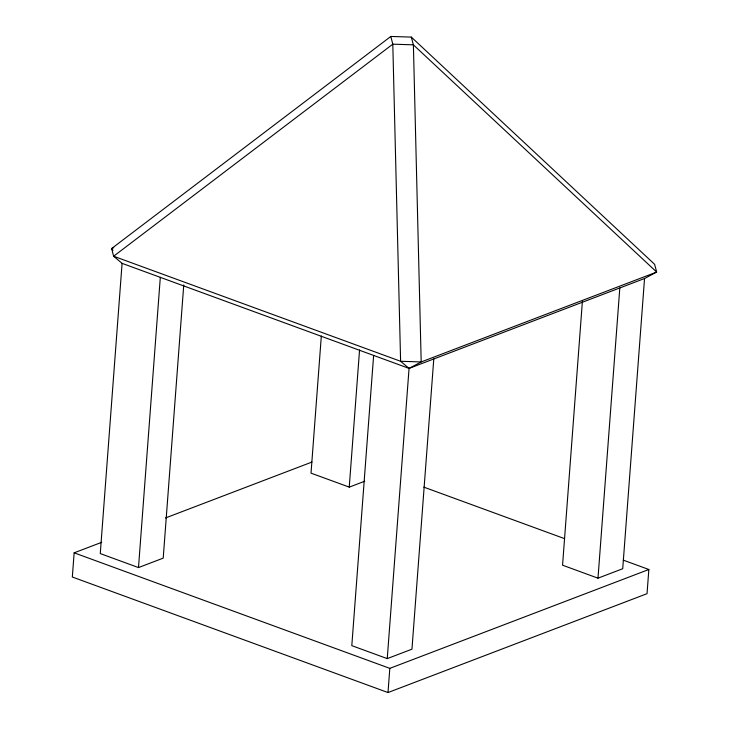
<?xml version="1.0" encoding="UTF-8"?>
<svg xmlns="http://www.w3.org/2000/svg" width="729" height="729" viewBox="0 0 729 729"><rect width="100%" height="100%" fill="white"/><g stroke="black" fill="none" stroke-linecap="round" stroke-linejoin="round"><path stroke-width="1.09" d="M101.75 542.294L74.148 552.828L72.326 577.013L388.001 692.55L647.033 593.679L648.846 569.495L623.249 560.127M122.089 263.36L409.06 368.4L644.545 278.514L656.674 272.063L654.615 264.317L411.32 37.097L390.817 36.45L111.646 248.525L113.624 256.234L122.089 263.36L100.265 553.584L138.492 567.572L163.205 558.141L183.754 284.93M138.492 567.572L160.316 277.357M321.334 335.969L311.019 473.139L349.246 487.127L364.7 481.231M349.246 487.127L359.561 349.956M373.631 355.433L351.806 645.648L387.245 658.615L411.958 649.184L433.782 358.969M387.245 658.615L409.06 368.4L400.604 361.274L113.624 256.234L392.794 44.168L413.389 44.843L656.674 272.063L421.189 361.948L409.06 368.4M388.001 692.55L389.815 668.365L648.846 569.495M582.416 301.059L562.56 565.203L597.99 578.17L622.721 568.729L644.545 278.514M597.99 578.17L619.814 287.955M113.77 247.714L111.646 248.525L112.949 250.375M165.447 517.982L311.948 462.058M423.822 487.127L564.601 538.658M74.148 552.828L389.815 668.365M411.32 37.097L413.389 44.843L421.189 361.948L400.604 361.274L392.794 44.168L390.817 36.45"/></g></svg>
